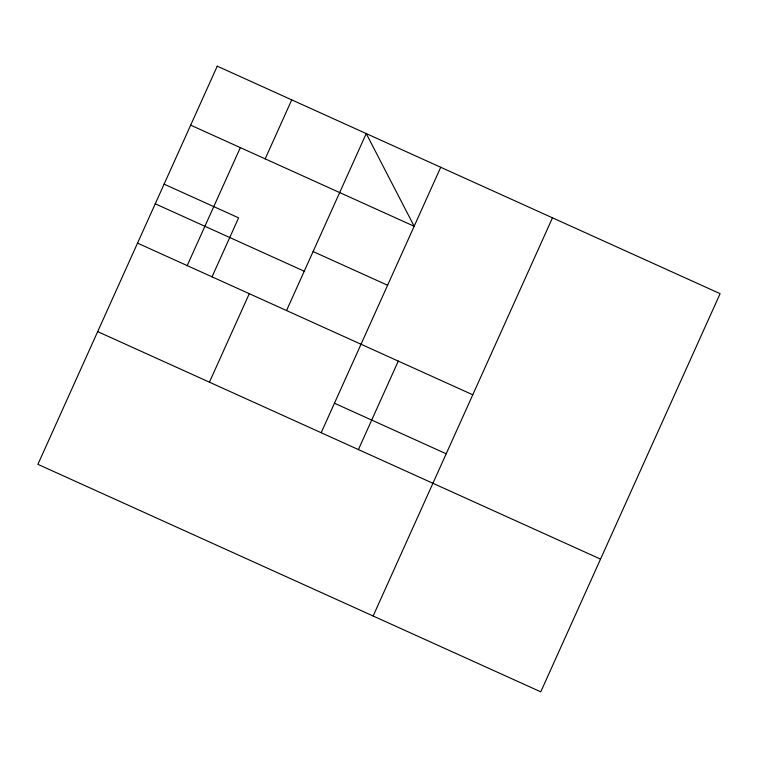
<?xml version="1.0" encoding="UTF-8"?>
<svg xmlns="http://www.w3.org/2000/svg" width="758" height="758" viewBox="0 0 758 758"><rect width="100%" height="100%" fill="white"/><g stroke="black" fill="none" stroke-linecap="round" stroke-linejoin="round"><path stroke-width="1.14" d="M187.198 265.603L240.333 147.621M212.032 276.841L238.599 217.849L164.107 184.147M265.167 158.858L291.735 99.867M209.426 382.174L249.278 293.687M286.533 310.543L366.237 133.569L414.162 226.263L190.675 125.155M321.174 432.723L440.73 167.272M358.42 449.579L398.272 361.092M373.135 615.998L552.478 217.83M313.101 251.552L387.594 285.254M155.248 203.807L304.242 271.212M137.53 243.138L472.774 394.795M334.458 403.228L446.206 453.786M97.678 331.616L600.535 559.11M217.243 66.164L37.9 464.341L540.757 691.836L720.1 293.659L217.243 66.164"/></g></svg>
